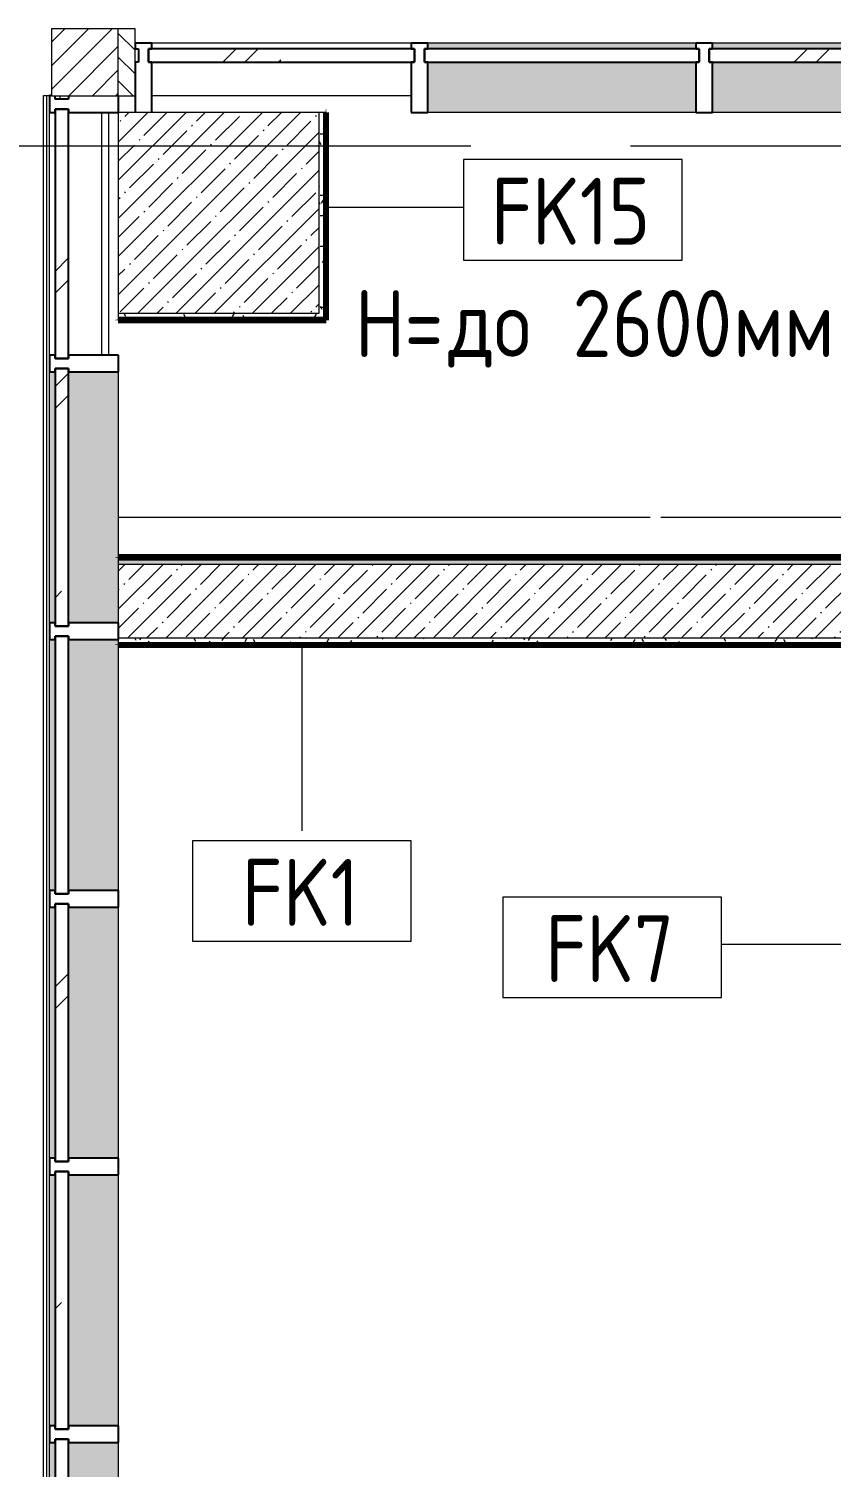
# Model space of a CAD drawing. Header units: millimetres. Extents: x -4060 to 187734, y -8553 to 29000.
# Drawn here: x 3793 to 6190, y 23052 to 27350 of the extents above; entities that cross this region are included whole.
import ezdxf

# ---------------------------------------------------------------- set-up
doc = ezdxf.new("R2010")
doc.units = ezdxf.units.MM
doc.linetypes.add('Осевая', pattern=[3175, 635, -476.25, 1587.5, -476.25])
doc.linetypes.add('Штриховые _2 штр__', pattern=[4286.25, 1587.5, -476.25, 635, -476.25, 635, -476.25])
for name, color, linetype, lineweight in [('A-DETL-2', 7, 'Штриховые _2 штр__', 9), ('A-GLAZ-CURT', 7, 'Continuous', 9), ('A-GLAZ-CURT-1', 7, 'Continuous', 25), ('A-GLAZ-CWMG', 7, 'Continuous', 9), ('A-GLAZ-CWMG-1', 7, 'Continuous', 25), ('A-WALL', 7, 'Continuous', 9), ('A-WALL-IDEN', 7, 'Continuous', 9), ('I-WALL', 7, 'Continuous', 9), ('S-COLS', 7, 'Continuous', 9), ('Оси-2', 7, 'Осевая', 9)]:
    doc.layers.add(name, color=color, linetype=linetype, lineweight=lineweight)
for name, color, linetype, lineweight, true_color in [('A-WALL-1', 7, 'Continuous', 9, 0xc0c0c0), ('A-WALL-3', 7, 'Continuous', 9, 0xff80c0), ('G-ANNO-TEXT-1', 7, 'Continuous', 9, 0x3c3c3c), ('I-WALL-11', 7, 'Continuous', 80, 0xd7a38a), ('I-WALL-4', 7, 'Continuous', 9, 0xc0c0c0), ('I-WALL-7', 7, 'Continuous', 80, 0xff80c0)]:
    doc.layers.add(name, color=color, linetype=linetype, lineweight=lineweight, true_color=true_color)
doc.styles.add('GOST Common', font='GOST_Common.ttf', dxfattribs={"width": 0.9, "height": 200})
pattern_1 = [(0, (0, 0), (121.92, 30.48), [10.058, -81.382, 10.058, -81.382, -487.68]), (0, (0, 0), (121.92, 30.48), [-182.88, 10.058, -172.822, 10.058, -81.382, -213.36]), (0, (0, 0), (121.92, 30.48), [-457.2, 10.058, -50.902, 10.058, -142.342]), (120, (45.72, 15.24), (-87.356454, 90.345817), [10.058, -81.382, 10.058, -81.382, -487.68]), (120, (45.72, 15.24), (-87.356454, 90.345817), [-182.88, 10.058, -172.822, 10.058, -81.382, -213.36]), (120, (45.72, 15.24), (-87.356454, 90.345817), [-457.2, 10.058, -50.902, 10.058, -142.342]), (240, (60.96, 76.2), (-34.563546, -120.825817), [10.058, -81.382, 10.058, -81.382, -487.68]), (240, (60.96, 76.2), (-34.563546, -120.825817), [-182.88, 10.058, -172.822, 10.058, -81.382, -213.36]), (240, (60.96, 76.2), (-34.563546, -120.825817), [-457.2, 10.058, -50.902, 10.058, -142.342])]

# ---------------------------------------------------------------- blocks, each defined once
blk = doc.blocks.new('Системная панель - Стекло - 40мм-23999081-План отделки стен 1 этажа в осях 1-12')
at = {"layer": 'A-GLAZ-CURT'}
h = blk.add_hatch(dxfattribs=at)
h.set_pattern_fill('FP_17', color=256, style=0, pattern_type=2)
h.set_pattern_definition([(135, (26637.62, -3971.1), (-282.843, -282.843), [200, -600]), (135, (26737.62, -4171.1), (-282.843, -282.843), [600, -200]), (135, (26837.62, -3771.1), (-282.843, -282.843), [200, -600])])
h.paths.add_polyline_path([(372.5, 15), (372.5, 40), (-372.5, 40), (-372.5, 0), (372.5, 0)])
at = {"layer": 'A-GLAZ-CURT-1'}
for p, q in [((372.5, 40), (-372.5, 40)), ((-372.5, 40), (-372.5, 0)), ((-372.5, 0), (372.5, 0)), ((372.5, 0), (372.5, 40))]:
    blk.add_line(p, q, dxfattribs=at)
blk = doc.blocks.new('Системная панель - Стекло - 40мм-23998914-План отделки стен 1 этажа в осях 1-12')
at = {"layer": 'A-GLAZ-CURT'}
h = blk.add_hatch(dxfattribs=at)
h.set_pattern_fill('FP_18', color=256, style=0, pattern_type=2)
h.set_pattern_definition([(135, (23450.12, -3971.1), (-282.843, -282.843), [200, -600]), (135, (23550.12, -4171.1), (-282.843, -282.843), [600, -200]), (135, (23650.12, -3771.1), (-282.843, -282.843), [200, -600])])
h.paths.add_polyline_path([(385, 40), (-385, 40), (-385, 0), (385, 0), (385, 15)])
at = {"layer": 'A-GLAZ-CURT-1'}
for p, q in [((385, 40), (-385, 40)), ((-385, 40), (-385, 0)), ((-385, 0), (385, 0)), ((385, 0), (385, 40))]:
    blk.add_line(p, q, dxfattribs=at)
blk = doc.blocks.new('Прямоугольный импост - Импост структурный с накладкой - 160мм-22858573-План отделки стен 1 этажа в осях 1-12')
at = {"layer": 'A-GLAZ-CWMG'}
for p, q in [((3854.1, 26375.1), (3854.1, 27100.1)), ((4011.1, 26375.1), (4011.1, 27100.1))]:
    blk.add_line(p, q, dxfattribs=at)
blk = doc.blocks.new('Прямоугольный импост - Импост структурный с накладкой - 190мм-23186010-План отделки стен 1 этажа в осях 1-12')
at = {"layer": 'A-GLAZ-CWMG'}
for points in [[(3871.1, 23175.1), (3871.1, 23925.1), (3854.1, 23925.1), (3854.1, 23175.1), (3861.1, 23175.1)], [(4031.1, 23175.1), (4061.1, 23175.1), (4061.1, 23925.1), (3911.1, 23925.1), (3911.1, 23175.1), (4006.1, 23175.1)]]:
    blk.add_hatch(color=256, dxfattribs=at).paths.add_polyline_path(points)
for p, q in [((3854.1, 23175.1), (3854.1, 23925.1)), ((4061.1, 23175.1), (4061.1, 23925.1))]:
    blk.add_line(p, q, dxfattribs=at)
blk = doc.blocks.new('Прямоугольный импост - Импост структурный с накладкой - 190мм-22862231-План отделки стен 1 этажа в осях 1-12')
at = {"layer": 'A-GLAZ-CWMG-1'}
for p, q in [((0, 17), (-50, 17)), ((-50, 17), (-50, 0)), ((-50, 0), (-40, 0)), ((-40, 0), (-40, -40)), ((-10, -40), (-10, 0)), ((-10, 0), (-0.1, 0)), ((0, 11.1), (0, 17)), ((-40, -40), (-50, -40)), ((-50, -40), (-50, -190)), ((-0.1, -40), (-10, -40)), ((-50, -190), (0, -190))]:
    blk.add_line(p, q, dxfattribs=at)
blk = doc.blocks.new('Прямоугольный импост - Импост структурный с накладкой - 190мм-22862219-План отделки стен 1 этажа в осях 1-12')
at = {"layer": 'A-GLAZ-CWMG-1'}
for p, q in [((-25, 0), (-25, 17)), ((-25, 17), (25, 17)), ((-15, 0), (-25, 0)), ((-15, -40), (-15, 0)), ((25, 0), (15, 0)), ((15, 0), (15, -40)), ((25, 17), (25, 0)), ((-25, -190), (-25, -40)), ((-25, -40), (-15, -40)), ((15, -40), (25, -40)), ((25, -40), (25, -190)), ((25, -190), (-25, -190))]:
    blk.add_line(p, q, dxfattribs=at)
blk = doc.blocks.new('Системная панель - Стекло - 40мм-V12-План отделки стен 1 этажа в осях 1-12')
at = {"layer": 'A-GLAZ-CURT'}
h = blk.add_hatch(dxfattribs=at)
h.set_pattern_fill('FP_23', color=256, style=0, pattern_type=2)
h.set_pattern_definition([(135, (22650.12, -3971.1), (-282.843, -282.843), [200, -600]), (135, (22750.12, -4171.1), (-282.843, -282.843), [600, -200]), (135, (22850.12, -3771.1), (-282.843, -282.843), [200, -600])])
h.paths.add_polyline_path([(385, 40), (-385, 40), (-385, 0), (385, 0), (385, 15)])
at = {"layer": 'A-GLAZ-CURT-1'}
for p, q in [((385, 40), (-385, 40)), ((-385, 40), (-385, 0)), ((-385, 0), (385, 0)), ((385, 0), (385, 40))]:
    blk.add_line(p, q, dxfattribs=at)
blk = doc.blocks.new('Системная панель - Стекло - 40мм-V13-План отделки стен 1 этажа в осях 1-12')
at = {"layer": 'A-GLAZ-CURT'}
h = blk.add_hatch(dxfattribs=at)
h.set_pattern_fill('FP_24', color=256, style=0, pattern_type=2)
h.set_pattern_definition([(135, (24250.12, -3971.1), (-282.843, -282.843), [200, -600]), (135, (24350.12, -4171.1), (-282.843, -282.843), [600, -200]), (135, (24450.12, -3771.1), (-282.843, -282.843), [200, -600])])
h.paths.add_polyline_path([(385, 40), (-385, 40), (-385, 0), (385, 0), (385, 15)])
at = {"layer": 'A-GLAZ-CURT-1'}
for p, q in [((385, 40), (-385, 40)), ((-385, 40), (-385, 0)), ((-385, 0), (385, 0)), ((385, 0), (385, 40))]:
    blk.add_line(p, q, dxfattribs=at)
blk = doc.blocks.new('Системная панель - Стекло - 40мм-22856066-План отделки стен 1 этажа в осях 1-12')
at = {"layer": 'A-GLAZ-CURT'}
h = blk.add_hatch(dxfattribs=at)
h.set_pattern_fill('FP_25', color=256, style=0, pattern_type=2)
h.set_pattern_definition([(45, (-4647.5, -27190), (-282.843, 282.843), [200, -600]), (45, (-4847.5, -27290), (-282.843, 282.843), [600, -200]), (45, (-4447.5, -27390), (-282.843, 282.843), [200, -600])])
h.paths.add_polyline_path([(-387.5, -40), (397.5, -40), (397.5, 0), (-397.5, 0), (-397.5, -40)])
at = {"layer": 'A-GLAZ-CURT-1'}
for p, q in [((397.5, 0), (-397.5, 0)), ((-397.5, 0), (-397.5, -40)), ((397.5, -40), (397.5, 0)), ((-397.5, -40), (397.5, -40))]:
    blk.add_line(p, q, dxfattribs=at)
blk = doc.blocks.new('Прямоугольный импост - Импост структурный с накладкой - 160мм-22794257-План отделки стен 1 этажа в осях 1-12')
at = {"layer": 'A-GLAZ-CWMG'}
for p, q in [((4935, 27307), (4160, 27307)), ((4935, 27150), (4160, 27150))]:
    blk.add_line(p, q, dxfattribs=at)
blk = doc.blocks.new('Прямоугольный импост - Импост структурный с накладкой - 190мм-20153675-План отделки стен 1 этажа в осях 1-12')
at = {"layer": 'A-GLAZ-CWMG-1'}
for p, q in [((-50, 190), (-50, 40)), ((0, 40), (0, 190)), ((-50, 40), (-40, 40)), ((-40, 0), (-50, 0)), ((-50, 0), (-50, -17)), ((-40, 40), (-40, 0)), ((-10, 0), (-10, 40)), ((-10, 40), (0, 40)), ((0, 0), (-10, 0)), ((0, -17), (0, 0)), ((-50, -17), (0, -17))]:
    blk.add_line(p, q, dxfattribs=at)
blk = doc.blocks.new('Системная панель - Стекло - 40мм-V25-План отделки стен 1 этажа в осях 1-12')
at = {"layer": 'A-GLAZ-CURT-1'}
for p, q in [((385, 40), (-385, 40)), ((-385, 40), (-385, 0)), ((-385, 0), (385, 0)), ((385, 0), (385, 40))]:
    blk.add_line(p, q, dxfattribs=at)
blk = doc.blocks.new('Прямоугольный импост - Импост структурный с накладкой - 190мм-V26-План отделки стен 1 этажа в осях 1-12')
at = {"layer": 'A-GLAZ-CWMG'}
for points in [[(3861.1, 24775.1), (3871.1, 24775.1), (3871.1, 25525.1), (3854.1, 25525.1), (3854.1, 24775.1)], [(3911.1, 24775.1), (4061.1, 24775.1), (4060, 25525.1), (3911.1, 25525.1), (3911.1, 25432.4)]]:
    blk.add_hatch(color=256, dxfattribs=at).paths.add_polyline_path(points)
for p, q in [((3854.1, 24775.1), (3854.1, 25525.1)), ((4061.1, 24775.1), (4061.1, 25510))]:
    blk.add_line(p, q, dxfattribs=at)
blk = doc.blocks.new('Прямоугольный импост - Импост структурный с накладкой - 190мм-V27-План отделки стен 1 этажа в осях 1-12')
at = {"layer": 'A-GLAZ-CWMG-1'}
for p, q in [((-25, 0), (-25, 17)), ((-25, 17), (25, 17)), ((-15, 0), (-25, 0)), ((-15, -40), (-15, 0)), ((25, 0), (15, 0)), ((15, 0), (15, -40)), ((25, 17), (25, 0)), ((-25, -190), (-25, -40)), ((-25, -40), (-15, -40)), ((15, -40), (25, -40)), ((25, -40), (25, -190)), ((25, -190), (-25, -190))]:
    blk.add_line(p, q, dxfattribs=at)
blk = doc.blocks.new('Системная панель - Стекло - 40мм-V44-План отделки стен 1 этажа в осях 1-12')
at = {"layer": 'A-GLAZ-CURT'}
h = blk.add_hatch(dxfattribs=at)
h.set_pattern_fill('FP_60', color=256, style=0, pattern_type=2)
h.set_pattern_definition([(45, (-5485, -27190), (-282.843, 282.843), [200, -600]), (45, (-5685, -27290), (-282.8427, 282.8427), [600, -200]), (45, (-5285, -27390), (-282.8427, 282.8427), [200, -600])])
h.paths.add_polyline_path([(-400, -40), (410, -40), (410, 0), (-410, 0), (-410, -40)])
at = {"layer": 'A-GLAZ-CURT-1'}
for p, q in [((410, 0), (-410, 0)), ((-410, 0), (-410, -40)), ((410, -40), (410, 0)), ((-410, -40), (410, -40))]:
    blk.add_line(p, q, dxfattribs=at)
blk = doc.blocks.new('Прямоугольный импост - Импост структурный с накладкой - 190мм-V31-План отделки стен 1 этажа в осях 1-12')
at = {"layer": 'A-GLAZ-CWMG'}
for points in [[(7779.8, 27290), (8335, 27290), (8335, 27307), (7535, 27307), (7535, 27290)], [(8335, 27100), (8335, 27250), (7535, 27250), (7535, 27100), (7779.8, 27100)]]:
    blk.add_hatch(color=256, dxfattribs=at).paths.add_polyline_path(points)
for p, q in [((8335, 27307), (7535, 27307)), ((8335, 27100), (7535, 27100))]:
    blk.add_line(p, q, dxfattribs=at)
blk = doc.blocks.new('Прямоугольный импост - Импост структурный с накладкой - 190мм-20153693-План отделки стен 1 этажа в осях 1-12')
at = {"layer": 'A-GLAZ-CWMG-1'}
for p, q in [((-25, 40), (-25, 190)), ((-25, 190), (25, 190)), ((25, 190), (25, 40)), ((-15, 40), (-25, 40)), ((-25, -17), (-25, 0)), ((-25, 0), (-15, 0)), ((-15, 0), (-15, 40)), ((15, 40), (15, 0)), ((25, 40), (15, 40)), ((15, 0), (25, 0)), ((25, 0), (25, -17)), ((25, -17), (-25, -17))]:
    blk.add_line(p, q, dxfattribs=at)
blk = doc.blocks.new('BSC_Колонна _Прямоугольная - 200х200-22401950-План отделки стен 1 этажа в осях 1-12')
at = {"layer": 'S-COLS'}
h = blk.add_hatch(dxfattribs=at)
h.set_pattern_fill('FP_67', color=256, style=0, pattern_type=2)
h.set_pattern_definition([(45, (-3960, -27250), (-35.35534, 35.35534), [])])
h.paths.add_polyline_path([(-48.9, -100), (100, -100), (100, 100), (-100, 100), (-98.9, -100), (-73.9, -100)])
for p, q in [((100, 100), (-100, 100)), ((-100, 100), (-100, -100)), ((100, -100), (100, 100)), ((-100, -100), (100, -100))]:
    blk.add_line(p, q, dxfattribs=at)
blk = doc.blocks.new('Системная панель - Стекло - 40мм-V46-План отделки стен 1 этажа в осях 1-12')
at = {"layer": 'A-GLAZ-CURT'}
h = blk.add_hatch(dxfattribs=at)
h.set_pattern_fill('FP_68', color=256, style=0, pattern_type=2)
h.set_pattern_definition([(45, (-6335, -27190), (-282.8427, 282.8427), [200, -600]), (45, (-6535, -27290), (-282.8427, 282.8427), [600, -200]), (45, (-6135, -27390), (-282.8427, 282.8427), [200, -600])])
h.paths.add_polyline_path([(-400, -40), (410, -40), (410, 0), (-410, 0), (-410, -40)])
at = {"layer": 'A-GLAZ-CURT-1'}
for p, q in [((410, 0), (-410, 0)), ((-410, 0), (-410, -40)), ((410, -40), (410, 0)), ((-410, -40), (410, -40))]:
    blk.add_line(p, q, dxfattribs=at)
blk = doc.blocks.new('Системная панель - Стекло - 40мм-V47-План отделки стен 1 этажа в осях 1-12')
at = {"layer": 'A-GLAZ-CURT'}
h = blk.add_hatch(dxfattribs=at)
h.set_pattern_fill('FP_69', color=256, style=0, pattern_type=2)
h.set_pattern_definition([(135, (25850.12, -3971.1), (-282.843, -282.843), [200, -600]), (135, (25950.12, -4171.1), (-282.843, -282.843), [600, -200]), (135, (26050.12, -3771.1), (-282.843, -282.843), [200, -600])])
h.paths.add_polyline_path([(385, 40), (-385, 40), (-385, 0), (385, 0), (385, 15)])
at = {"layer": 'A-GLAZ-CURT-1'}
for p, q in [((385, 40), (-385, 40)), ((-385, 40), (-385, 0)), ((-385, 0), (385, 0)), ((385, 0), (385, 40))]:
    blk.add_line(p, q, dxfattribs=at)
blk = doc.blocks.new('Прямоугольный импост - Импост структурный с накладкой - 190мм-V48-План отделки стен 1 этажа в осях 1-12')
at = {"layer": 'A-GLAZ-CWMG'}
for points in [[(3871.1, 25575.1), (3871.1, 26325.1), (3854.1, 26325.1), (3854.1, 25575.1), (3861.1, 25575.1)], [(4060, 25575.1), (4060, 26325.1), (3911.1, 26325.1), (3911.1, 25575.1), (4031.1, 25575.1)]]:
    blk.add_hatch(color=256, dxfattribs=at).paths.add_polyline_path(points)
for p, q in [((3854.1, 25575.1), (3854.1, 26325.1)), ((4061.1, 25770), (4061.1, 26325.1))]:
    blk.add_line(p, q, dxfattribs=at)
blk = doc.blocks.new('BSC_Колонна _Прямоугольная - 600х600-V51-План отделки стен 1 этажа в осях 1-12')
at = {"layer": 'S-COLS'}
h = blk.add_hatch(dxfattribs=at)
h.set_pattern_fill('FP_74', color=256, style=0, pattern_type=2)
h.set_pattern_definition([(45, (-4360, -26800), (-57.02463, 57.02463), []), (45, (-4302.975, -26800), (-57.02463, 57.02463), [100.806, -20.161, 3.353, -16.808])])
h.paths.add_polyline_path([(-300, -300), (300, -300), (300, 300), (-300, 300)])
for p, q in [((300, 300), (-300, 300)), ((-300, 300), (-300, -300)), ((300, -300), (300, 300)), ((-300, -300), (300, -300))]:
    blk.add_line(p, q, dxfattribs=at)
blk = doc.blocks.new('Прямоугольный импост - Импост структурный с накладкой - 170мм-23186685-План отделки стен 1 этажа в осях 1-12')
at = {"layer": 'A-GLAZ-CWMG'}
for p, q in [((3836.1, 27150.1), (3846.1, 27150.1)), ((3836.1, 20672.1), (3836.1, 27150.1)), ((3846.1, 27150.1), (3854.1, 27150.1)), ((3846.1, 20672.1), (3846.1, 27150.1)), ((3886.1, 27140.1), (3886.1, 27150))]:
    blk.add_line(p, q, dxfattribs=at)
blk = doc.blocks.new('Прямоугольный импост - Импост структурный с накладкой - 170мм-23186686-План отделки стен 1 этажа в осях 1-12')
at = {"layer": 'A-GLAZ-CWMG'}
blk.add_line((4031.1, 27100.1), (4031.1, 26375.1), dxfattribs=at)
blk = doc.blocks.new('М_стена_0001 - Типоразмер_без рамки-25382661-План отделки стен 1 этажа в осях 1-12')
at = {"layer": 'A-WALL-IDEN'}
for p, q in [((3.258, 1.523), (-3.273, 1.523)), ((-3.273, 1.523), (-3.273, -1.477)), ((3.258, -1.477), (3.258, 1.523)), ((-3.273, -1.477), (3.258, -1.477))]:
    blk.add_line(p, q, dxfattribs=at)

msp = doc.modelspace()

# ---------------------------------------------------------------- hatches: boundary and pattern name
at = {"layer": 'A-WALL'}
h = msp.add_hatch(dxfattribs=at)
h.set_pattern_fill('FP_33', color=256, style=0, pattern_type=2)
h.set_pattern_definition([(135, (0, 0), (-35.35534, -35.35534), [])])
h.paths.add_polyline_path([(13690, 27150), (13710, 27150), (13710, 27350), (13460.3, 27350), (13460.3, 27150), (13689, 27150)])
h.paths.add_polyline_path([(4110, 27150), (4110, 27350), (4060, 27350), (4060, 27150)])
at = {"layer": 'I-WALL'}
h = msp.add_hatch(dxfattribs=at)
h.set_pattern_fill('FP_106', color=256, style=0, pattern_type=2)
h.set_pattern_definition(pattern_1)
h.paths.add_polyline_path([(4680, 26500), (4680, 27100), (4660, 27100), (4660, 26500)])
h = msp.add_hatch(dxfattribs=at)
h.set_pattern_fill('FP_106', color=256, style=0, pattern_type=2)
h.set_pattern_definition(pattern_1)
h.paths.add_polyline_path([(4060, 26480), (4680, 26480), (4680, 26500), (4060, 26500), (4060, 26492.3)])
h = msp.add_hatch(dxfattribs=at)
h.set_pattern_fill('FP_106', color=256, style=0, pattern_type=2)
h.set_pattern_definition(pattern_1)
h.paths.add_polyline_path([(7779.8, 25750), (9500, 25750), (9500, 25770), (4060, 25770), (4060, 25750), (6421.2, 25750)])
h = msp.add_hatch(dxfattribs=at)
h.set_pattern_fill('FP_1', color=256, style=0, pattern_type=2)
h.set_pattern_definition([(45, (0, 0), (-57.02463, 57.02463), []), (45, (57.025, 0), (-57.02463, 57.02463), [100.806, -20.161, 3.353, -16.808])])
h.paths.add_polyline_path([(8760, 25530), (9710, 25530), (9710, 25750), (4060, 25750), (4060, 25530), (8680, 25530)])
h = msp.add_hatch(dxfattribs=at)
h.set_pattern_fill('FP_106', color=256, style=0, pattern_type=2)
h.set_pattern_definition(pattern_1)
h.paths.add_polyline_path([(5062.5, 25510), (6300, 25510), (6300, 25530), (4060, 25530), (4061.1, 25510)])

# ---------------------------------------------------------------- linework, layer by layer
at = {"layer": 'A-DETL-2'}
for p, q in [((4061.1, 25891), (5681.1, 25891)), ((5681.1, 25891), (7781.1, 25891))]:
    msp.add_line(p, q, dxfattribs=at)
at = {"layer": 'A-WALL-1'}
for p, q in [((4110, 27350), (4060, 27350)), ((4110, 27150), (4110, 27350)), ((4060, 27150), (4110, 27150))]:
    msp.add_line(p, q, dxfattribs=at)
at = {"layer": 'A-WALL-3'}
msp.add_line((6269, 25510), (4060, 25510), dxfattribs=at)
at = {"layer": 'A-WALL-IDEN'}
for p, q in [((4680.5, 26817.1), (5091.4, 26817.1)), ((4608.5, 25509.5), (4608.5, 24953.7)), ((6274.5, 24613.6), (5862, 24613.6))]:
    msp.add_line(p, q, dxfattribs=at)
at = {"layer": 'I-WALL-11'}
for p, q in [((4680, 27100), (4680, 26480)), ((4681, 27100), (4680, 27100)), ((4681, 26479), (4681, 27100)), ((4680, 26480), (4060, 26480)), ((4060, 26480), (4060, 26479)), ((4060, 26479), (4681, 26479)), ((9731, 25771), (4060, 25771)), ((4060, 25771), (4060, 25770)), ((4060, 25770), (9730, 25770))]:
    msp.add_line(p, q, dxfattribs=at)
at = {"layer": 'I-WALL-4'}
for p, q in [((4680, 27100), (4660, 27100)), ((4060, 26500), (4060, 26480)), ((4060, 25770), (4060, 25510)), ((4060, 25750), (9710, 25750)), ((4060, 25530), (6300, 25530))]:
    msp.add_line(p, q, dxfattribs=at)
at = {"layer": 'I-WALL-7'}
for p, q in [((4060, 25510), (4060, 25509)), ((4060, 25509), (6269, 25509))]:
    msp.add_line(p, q, dxfattribs=at)
at = {"layer": 'Оси-2'}
msp.add_line((-760.2, 27000), (31360, 27000), dxfattribs=at)

# ---------------------------------------------------------------- block references
at = {"layer": 'A-GLAZ-CURT'}
for name, p in [('Системная панель - Стекло - 40мм-22856066-План отделки стен 1 этажа в осях 1-12', (4547.5, 27290)), ('Системная панель - Стекло - 40мм-V44-План отделки стен 1 этажа в осях 1-12', (5385, 27290)), ('Системная панель - Стекло - 40мм-V46-План отделки стен 1 этажа в осях 1-12', (6235, 27290))]:
    msp.add_blockref(name, p, dxfattribs=at)
at = {"layer": 'A-GLAZ-CURT', "rotation": 269.9999999999999}
for name, p in [('Системная панель - Стекло - 40мм-23999081-План отделки стен 1 этажа в осях 1-12', (3871.1, 26737.6)), ('Системная панель - Стекло - 40мм-V47-План отделки стен 1 этажа в осях 1-12', (3871.1, 25950.1)), ('Системная панель - Стекло - 40мм-V25-План отделки стен 1 этажа в осях 1-12', (3871.1, 25150.1)), ('Системная панель - Стекло - 40мм-V13-План отделки стен 1 этажа в осях 1-12', (3871.1, 24350.1)), ('Системная панель - Стекло - 40мм-23998914-План отделки стен 1 этажа в осях 1-12', (3871.1, 23550.1)), ('Системная панель - Стекло - 40мм-V12-План отделки стен 1 этажа в осях 1-12', (3871.1, 22750.1))]:
    msp.add_blockref(name, p, dxfattribs=at)
at = {"layer": 'A-GLAZ-CWMG'}
for name, p, rotation in [('Прямоугольный импост - Импост структурный с накладкой - 190мм-20153675-План отделки стен 1 этажа в осях 1-12', (4110, 27290), 180), ('Прямоугольный импост - Импост структурный с накладкой - 190мм-22862231-План отделки стен 1 этажа в осях 1-12', (3871.1, 27150.1), 89.99999999999991)]:
    msp.add_blockref(name, p, dxfattribs=dict(at, rotation=rotation))
for name, p in [('Прямоугольный импост - Импост структурный с накладкой - 160мм-22794257-План отделки стен 1 этажа в осях 1-12', (0, 0)), ('Прямоугольный импост - Импост структурный с накладкой - 190мм-V31-План отделки стен 1 этажа в осях 1-12', (-2550, 0)), ('Прямоугольный импост - Импост структурный с накладкой - 190мм-V31-План отделки стен 1 этажа в осях 1-12', (-1700, 0)), ('Прямоугольный импост - Импост структурный с накладкой - 170мм-23186685-План отделки стен 1 этажа в осях 1-12', (0, 0)), ('Прямоугольный импост - Импост структурный с накладкой - 160мм-22858573-План отделки стен 1 этажа в осях 1-12', (0, 0)), ('Прямоугольный импост - Импост структурный с накладкой - 170мм-23186686-План отделки стен 1 этажа в осях 1-12', (0, 0)), ('Прямоугольный импост - Импост структурный с накладкой - 190мм-V48-План отделки стен 1 этажа в осях 1-12', (0, 0)), ('Прямоугольный импост - Импост структурный с накладкой - 190мм-V26-План отделки стен 1 этажа в осях 1-12', (0, 0)), ('Прямоугольный импост - Импост структурный с накладкой - 190мм-23186010-План отделки стен 1 этажа в осях 1-12', (0, 800)), ('Прямоугольный импост - Импост структурный с накладкой - 190мм-23186010-План отделки стен 1 этажа в осях 1-12', (0, 0)), ('Прямоугольный импост - Импост структурный с накладкой - 190мм-23186010-План отделки стен 1 этажа в осях 1-12', (0, -800))]:
    msp.add_blockref(name, p, dxfattribs=at)
at = {"layer": 'A-GLAZ-CWMG', "extrusion": (0, 0, -1)}
for name, p, rotation in [('Прямоугольный импост - Импост структурный с накладкой - 190мм-20153693-План отделки стен 1 этажа в осях 1-12', (-4960, 27290), 180), ('Прямоугольный импост - Импост структурный с накладкой - 190мм-20153693-План отделки стен 1 этажа в осях 1-12', (-5810, 27290), 180), ('Прямоугольный импост - Импост структурный с накладкой - 190мм-22862219-План отделки стен 1 этажа в осях 1-12', (-3871.1, 26350.1), 270.0000000000001), ('Прямоугольный импост - Импост структурный с накладкой - 190мм-V27-План отделки стен 1 этажа в осях 1-12', (-3871.1, 25550.1), 270.0000000000001), ('Прямоугольный импост - Импост структурный с накладкой - 190мм-22862219-План отделки стен 1 этажа в осях 1-12', (-3871.1, 24750.1), 270.0000000000001), ('Прямоугольный импост - Импост структурный с накладкой - 190мм-22862219-План отделки стен 1 этажа в осях 1-12', (-3871.1, 23950.1), 270.0000000000001), ('Прямоугольный импост - Импост структурный с накладкой - 190мм-22862219-План отделки стен 1 этажа в осях 1-12', (-3871.1, 23150.1), 270.0000000000001)]:
    msp.add_blockref(name, p, dxfattribs=dict(at, rotation=rotation))
at = {"layer": 'A-WALL-IDEN', "xscale": 99.99999999999993, "yscale": 99.99999999999993, "zscale": 99.99999999999993}
for p in [(5418.8, 26806.7), (4609.3, 24771.2), (5536.2, 24603.1)]:
    msp.add_blockref('М_стена_0001 - Типоразмер_без рамки-25382661-План отделки стен 1 этажа в осях 1-12', p, dxfattribs=at)
at = {"layer": 'S-COLS'}
for name, p in [('BSC_Колонна _Прямоугольная - 200х200-22401950-План отделки стен 1 этажа в осях 1-12', (3960, 27250)), ('BSC_Колонна _Прямоугольная - 600х600-V51-План отделки стен 1 этажа в осях 1-12', (4360, 26800))]:
    msp.add_blockref(name, p, dxfattribs=at)

# ---------------------------------------------------------------- texts
at = {"layer": 'A-WALL-IDEN', "char_height": 200, "attachment_point": 1, "style": 'GOST Common'}
for s, insert, width in [('FK15', (5173.3, 26904.7), 606.076), ('FK1', (4429, 24869.2), 447.342), ('FK7', (5335.3, 24701.2), 497.848)]:
    msp.add_mtext(s, dxfattribs=dict(at, insert=insert, width=width))
at = {"layer": 'G-ANNO-TEXT-1', "char_height": 200, "attachment_point": 1, "style": 'GOST Common'}
for s, insert, width in [('\\fGOST Common|b0|i0|c204|p34|;\\W.9;Н', (4765.9, 26569.3), 180.38), (' 2600', (5307.6, 26569.3), 714.304), ('\\fGOST Common|b0|i0|c204|p34|;\\W.9;=', (4914.7, 26569.3), 158.734), ('до', (5045.7, 26569.3), 317.468), ('мм', (5897, 26569.3), 360.759)]:
    msp.add_mtext(s, dxfattribs=dict(at, insert=insert, width=width))

doc.saveas('drawing.dxf')
